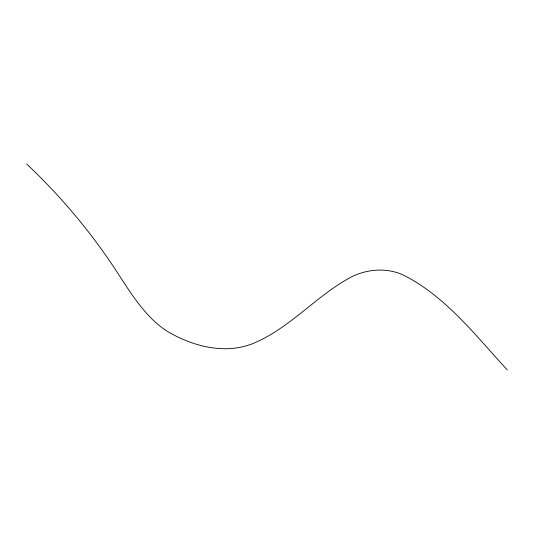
<?xml version="1.0" encoding="UTF-8"?>
<svg xmlns="http://www.w3.org/2000/svg" width="534" height="534" viewBox="0 0 534 534"><rect width="100%" height="100%" fill="white"/><g stroke="black" fill="none" stroke-linecap="round" stroke-linejoin="round"><path stroke-width="0.8" d="M26.7 164.045C61.991 197.286 93.21 234.793 119.356 275.631C132.465 295.716 145.762 316.802 165.994 330.506C191.693 346.226 225.141 355.27 254.091 343.055C290.883 327.395 316.956 295.048 352.006 276.599C367.492 269.143 386.169 267.634 402.149 274.503C445.316 295.616 475.353 335.445 507.3 369.955"/></g></svg>
